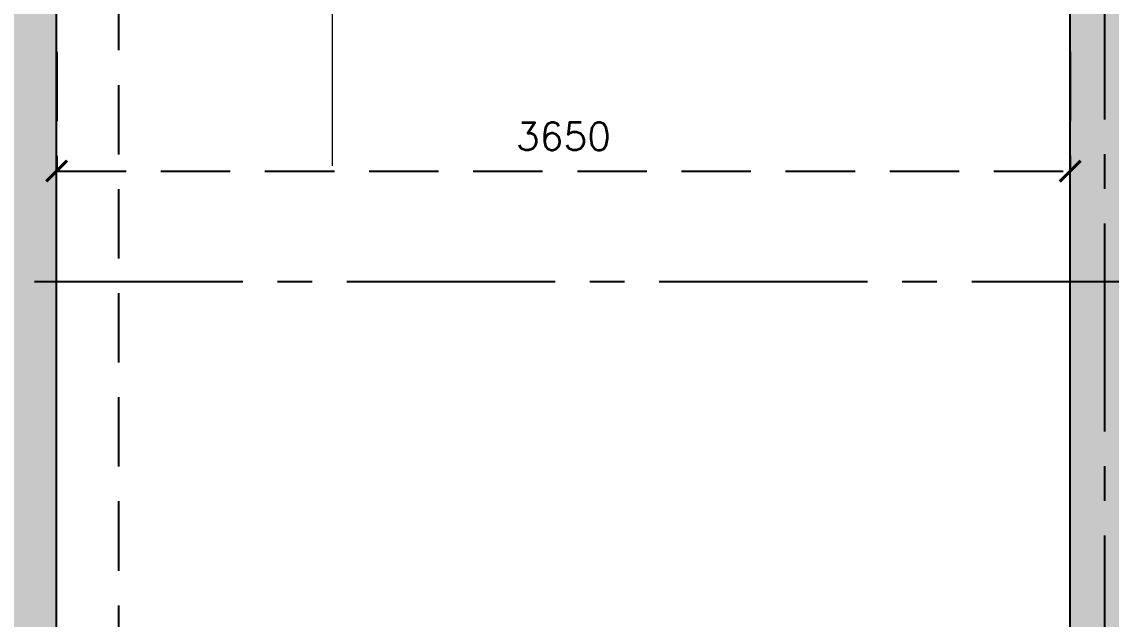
# Model space of a CAD drawing. Header units: millimetres. Extents: x 1180970 to 1231451, y -5737889 to -5695638.
# Drawn here: x 1190107 to 1194030, y -5713248 to -5711096 of the extents above; entities that cross this region are included whole.
import ezdxf

# ---------------------------------------------------------------- set-up
doc = ezdxf.new("R2010")
doc.units = ezdxf.units.MM
doc.header["$LTSCALE"] = 1000
doc.header["$MEASUREMENT"] = 0
for name, pattern in [('AUDIT_D_120904163729-0', [0]), ('T8(T9 IS SIMILAR) - GROUND FLOOR - DIMENSION & TEXTING$0$HIDDEN', [0.375, 0.25, -0.125]), ('T8_PROFILE SECTIONS$0$HIDDEN', [0.375, 0.25, -0.125]), ('T8_PROFILE SECTIONS$0$PHANTOM2', [1.25, 0.625, -0.125, 0.125, -0.125, 0.125, -0.125]), ('T8_REFUGE COLUMNS$0$CENTER2', [1.125, 0.75, -0.125, 0.125, -0.125])]:
    doc.linetypes.add(name, pattern=pattern)
doc.layers.get('0').update_dxf_attribs({"linetype": 'AUDIT_D_120904163729-0'})
for name, color, linetype in [('T8(T9 IS SIMILAR) - GROUND FLOOR - DIMENSION & TEXTING$0$A-DIMENSIONS', 2, 'T8(T9 IS SIMILAR) - GROUND FLOOR - DIMENSION & TEXTING$0$HIDDEN'), ('T8_PROFILE SECTIONS$0$A-PROFILE SECTIONS', 81, 'T8_PROFILE SECTIONS$0$PHANTOM2'), ('T8_REFUGE COLUMNS$0$A-CENTERLINE', 193, 'T8_REFUGE COLUMNS$0$CENTER2'), ('T8_REFUGE COLUMNS$0$A-RCC COLS', 3, 'Continuous')]:
    doc.layers.add(name, color=color, linetype=linetype)
doc.layers.add('T8(T9 IS SIMILAR) - GROUND FLOOR$0$D&W', color=8, linetype='Continuous', lineweight=25)
doc.layers.add('T8_REFUGE COLUMNS$0$COL-HATCH', color=7, linetype='Continuous', lineweight=25, true_color=0xa3a3a3)
doc.styles.add('T8(T9 IS SIMILAR) - GROUND FLOOR - DIMENSION & TEXTING$0$Romans 1', font='romans.shx', dxfattribs={"height": 100})
doc.dimstyles.new('T8(T9 IS SIMILAR) - GROUND FLOOR - DIMENSION & TEXTING$0$ALPINE S', dxfattribs={"dimscale": 0, "dimtxt": 100, "dimasz": 75, "dimexe": 0, "dimexo": 0, "dimgap": 75, "dimtad": 1, "dimdec": 0, "dimzin": 0, "dimdsep": 46, "dimtxsty": 'T8(T9 IS SIMILAR) - GROUND FLOOR - DIMENSION & TEXTING$0$Romans 1', "dimblk": 'T8(T9 IS SIMILAR) - GROUND FLOOR - DIMENSION & TEXTING$0$_ArchTick', "dimcen": 0.09, "dimclrd": 256, "dimclre": 256, "dimclrt": 7, "dimadec": 0, "dimazin": 0, "dimtfac": 1, "dimtdec": 0, "dimtofl": 0, "dimtmove": 1, "dimatfit": 0, "dimldrblk": 'T8(T9 IS SIMILAR) - GROUND FLOOR - DIMENSION & TEXTING$0$_Open90', "dimfxl": 1, "dimtolj": 1, "dimtzin": 0, "dimarcsym": 0})

# ---------------------------------------------------------------- blocks, each defined once
blk = doc.blocks.new('T8_REFUGE COLUMNS')
at = {"layer": 'T8_REFUGE COLUMNS$0$COL-HATCH', "linetype": 'ByBlock'}
h = blk.add_hatch(color=256, dxfattribs=at)
h.dxf.hatch_style = 1
h.paths.add_polyline_path([(1189932.1, -5714149.9), (1190232.1, -5714149.9), (1190232.1, -5709914.9), (1189932.1, -5709914.9)])
h = blk.add_hatch(color=256, dxfattribs=at)
h.dxf.hatch_style = 1
h.paths.add_polyline_path([(1194132.1, -5714149.9), (1193882.1, -5714149.9), (1193882.1, -5709939.9), (1194132.1, -5709939.9)])
at = {"layer": 'T8_REFUGE COLUMNS$0$A-CENTERLINE'}
for p, q in [((1194007.1, -5714822.3), (1194007.1, -5698573.6)), ((1223527.8, -5712032.4), (1182137.1, -5712032.4))]:
    blk.add_line(p, q, dxfattribs=at)
at = {"layer": 'T8_REFUGE COLUMNS$0$A-RCC COLS', "linetype": 'ByBlock'}
for points in [[(1189932.1, -5714149.9), (1190232.1, -5714149.9), (1190232.1, -5709914.9), (1189932.1, -5709914.9)], [(1194132.1, -5714149.9), (1193882.1, -5714149.9), (1193882.1, -5709939.9), (1194132.1, -5709939.9)]]:
    blk.add_lwpolyline(points, close=True, dxfattribs=at)
blk = doc.blocks.new('T8(T9 IS SIMILAR) - GROUND FLOOR')
at = {"layer": 'T8(T9 IS SIMILAR) - GROUND FLOOR$0$D&W', "linetype": 'ByBlock'}
blk.add_blockref('T8_REFUGE COLUMNS', (0, 0), dxfattribs=at)
blk = doc.blocks.new('T8(T9 IS SIMILAR) - GROUND FLOOR - DIMENSION & TEXTING$0$_ArchTick')
at = {"color": 0, "linetype": 'ByBlock', "const_width": 0.15}
blk.add_lwpolyline([(-0.5, -0.5), (0.5, 0.5)], dxfattribs=at)
blk = doc.blocks.new('*D539')
at = {"layer": 'T8(T9 IS SIMILAR) - GROUND FLOOR - DIMENSION & TEXTING$0$A-DIMENSIONS', "linetype": 'T8(T9 IS SIMILAR) - GROUND FLOOR - DIMENSION & TEXTING$0$HIDDEN', "lineweight": -2, "transparency": 16777216}
for p, q in [((1190522.1, -5710748.9), (1190456.9, -5710748.9)), ((1190545.3, -5717573.6), (1190456.9, -5717573.6))]:
    blk.add_line(p, q, dxfattribs=at)
at = {"layer": 'T8(T9 IS SIMILAR) - GROUND FLOOR - DIMENSION & TEXTING$0$A-DIMENSIONS', "lineweight": -2, "transparency": 16777216}
blk.add_line((1190456.9, -5717573.6), (1190456.9, -5710748.9), dxfattribs=at)
at = {"layer": 'T8(T9 IS SIMILAR) - GROUND FLOOR - DIMENSION & TEXTING$0$A-DIMENSIONS', "linetype": 'ByBlock', "lineweight": -2, "transparency": 16777216, "xscale": 75, "yscale": 75, "zscale": 75}
for p, rotation in [((1190456.9, -5710748.9), 90), ((1190456.9, -5717573.6), 270)]:
    blk.add_blockref('T8(T9 IS SIMILAR) - GROUND FLOOR - DIMENSION & TEXTING$0$_ArchTick', p, dxfattribs=dict(at, rotation=rotation))
at = {"layer": 'T8(T9 IS SIMILAR) - GROUND FLOOR - DIMENSION & TEXTING$0$A-DIMENSIONS', "color": 7, "linetype": 'ByBlock', "transparency": 16777216, "insert": (1190331.9, -5714161.3), "char_height": 100, "attachment_point": 5, "rotation": 90, "style": 'T8(T9 IS SIMILAR) - GROUND FLOOR - DIMENSION & TEXTING$0$Romans 1'}
blk.add_mtext('\\A1;6825', dxfattribs=at)
blk = doc.blocks.new('T8(T9 IS SIMILAR) - GROUND FLOOR - DIMENSION & TEXTING$0$_Open90')
at = {"color": 0, "linetype": 'ByBlock', "lineweight": -2}
for p, q in [((0, 0), (-1, 0)), ((-0.5, 0.5), (0, 0)), ((0, 0), (-0.5, -0.5))]:
    blk.add_line(p, q, dxfattribs=at)
blk = doc.blocks.new('*D540')
at = {"layer": 'T8(T9 IS SIMILAR) - GROUND FLOOR - DIMENSION & TEXTING$0$A-DIMENSIONS', "linetype": 'T8(T9 IS SIMILAR) - GROUND FLOOR - DIMENSION & TEXTING$0$HIDDEN', "lineweight": -2, "transparency": 16777216}
for p, q in [((1190232.8, -5711204.3), (1190232.8, -5711633.8)), ((1193882.7, -5711204.3), (1193882.7, -5711633.8))]:
    blk.add_line(p, q, dxfattribs=at)
at = {"layer": 'T8(T9 IS SIMILAR) - GROUND FLOOR - DIMENSION & TEXTING$0$A-DIMENSIONS', "lineweight": -2, "transparency": 16777216}
blk.add_line((1190232.8, -5711633.8), (1193882.7, -5711633.8), dxfattribs=at)
at = {"layer": 'T8(T9 IS SIMILAR) - GROUND FLOOR - DIMENSION & TEXTING$0$A-DIMENSIONS', "linetype": 'ByBlock', "lineweight": -2, "transparency": 16777216, "xscale": 75, "yscale": 75, "zscale": 75, "rotation": 180}
blk.add_blockref('T8(T9 IS SIMILAR) - GROUND FLOOR - DIMENSION & TEXTING$0$_ArchTick', (1190232.8, -5711633.8), dxfattribs=at)
at = {"layer": 'T8(T9 IS SIMILAR) - GROUND FLOOR - DIMENSION & TEXTING$0$A-DIMENSIONS', "linetype": 'ByBlock', "lineweight": -2, "transparency": 16777216, "xscale": 75, "yscale": 75, "zscale": 75}
blk.add_blockref('T8(T9 IS SIMILAR) - GROUND FLOOR - DIMENSION & TEXTING$0$_ArchTick', (1193882.7, -5711633.8), dxfattribs=at)
at = {"layer": 'T8(T9 IS SIMILAR) - GROUND FLOOR - DIMENSION & TEXTING$0$A-DIMENSIONS', "color": 7, "linetype": 'ByBlock', "transparency": 16777216, "insert": (1192057.7, -5711508.8), "char_height": 100, "attachment_point": 5, "style": 'T8(T9 IS SIMILAR) - GROUND FLOOR - DIMENSION & TEXTING$0$Romans 1'}
blk.add_mtext('\\A1;3650', dxfattribs=at)
blk = doc.blocks.new('T8_PROFILE SECTIONS$0$MH')
at = {"layer": 'T8_PROFILE SECTIONS$0$A-PROFILE SECTIONS', "linetype": 'T8_PROFILE SECTIONS$0$HIDDEN', "ltscale": 2}
h = blk.add_hatch(color=256, dxfattribs=at)
h.dxf.hatch_style = 1
h.paths.add_polyline_path([(1140339.1, -5697424.8), (1140519.9, -5697528.1), (1140339.1, -5697631.3)])
at = {"layer": 'T8_PROFILE SECTIONS$0$A-PROFILE SECTIONS', "linetype": 'T8_PROFILE SECTIONS$0$HIDDEN', "ltscale": 2, "const_width": 5}
blk.add_lwpolyline([(1140339.1, -5697424.8), (1140339.1, -5697424.8), (1140519.9, -5697528.1), (1140339.1, -5697631.3)], close=True, dxfattribs=at)
blk.add_lwpolyline([(1140339.1, -5697424.8), (1140339.1, -5700565.7)], dxfattribs=at)
blk = doc.blocks.new('PROFILE SECTION LINE T9')
at = {"layer": 'T8_PROFILE SECTIONS$0$A-PROFILE SECTIONS', "linetype": 'ByBlock', "xscale": -1}
blk.add_blockref('T8_PROFILE SECTIONS$0$MH', (1145846.2, 5700565.7), dxfattribs=at)
blk = doc.blocks.new('T8(T9 IS SIMILAR) - GROUND FLOOR - DIMENSION & TEXTING')
at = {"layer": 'T8(T9 IS SIMILAR) - GROUND FLOOR - DIMENSION & TEXTING$0$A-DIMENSIONS', "linetype": 'ByBlock'}
for base, p1, p2, angle, picture, middle in [((1190456.9, -5710748.9, 0.5), (1190545.3, -5717573.6, 0.5), (1190522.1, -5710748.9, 0.5), 90, '*D539', (1190331.9, -5714161.3, 0.5)), ((1193882.7, -5711633.8, 0.5), (1190232.8, -5711204.3, 0.9), (1193882.7, -5711204.3, 0.9), 180, '*D540', (1192057.7, -5711508.8, 0.5))]:
    dim = blk.add_linear_dim(base=base, p1=p1, p2=p2, angle=angle, dimstyle='T8(T9 IS SIMILAR) - GROUND FLOOR - DIMENSION & TEXTING$0$ALPINE S', override={"dimscale": 1, "dimfxl": 5, "dimarcsym": 1}, dxfattribs=at)
    dim.commit()
    dim.dimension.update_dxf_attribs({"geometry": picture, "text_midpoint": middle})

msp = doc.modelspace()

# ---------------------------------------------------------------- block references
at = {"linetype": 'ByBlock'}
msp.add_blockref('T8(T9 IS SIMILAR) - GROUND FLOOR', (0, 0), dxfattribs=at)

# ---------------------------------------------------------------- next in the draw order: block references
msp.add_blockref('T8(T9 IS SIMILAR) - GROUND FLOOR - DIMENSION & TEXTING', (0, 0), dxfattribs=at)

# ---------------------------------------------------------------- next in the draw order: block references
at = {"layer": 'T8_PROFILE SECTIONS$0$A-PROFILE SECTIONS', "linetype": 'ByBlock'}
msp.add_blockref('PROFILE SECTION LINE T9', (1185718.2, -5711615.8, 0), dxfattribs=at)

doc.saveas('drawing.dxf')
